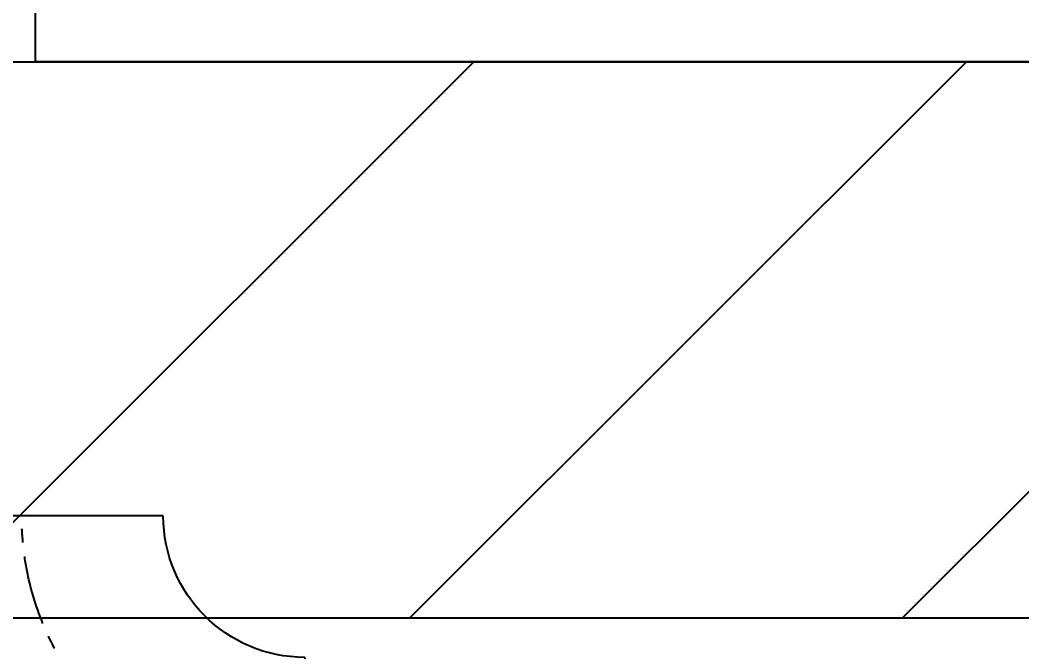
# Model space of a CAD drawing. Extents: x -181672 to 290600, y -29000 to 395522.
# Drawn here: x 490 to 2288, y 38665 to 39800 of the extents above; entities that cross this region are included whole.
import ezdxf

# ---------------------------------------------------------------- set-up
doc = ezdxf.new("R2010")
doc.units = 0
doc.header["$LTSCALE"] = 10
doc.linetypes.add('XFM7P20PCW$0$CENTER', pattern=[2, 1.25, -0.25, 0.25, -0.25])
doc.layers.add('XFM7P20PCW$0$M-CWTR-CENT', color=252, linetype='XFM7P20PCW$0$CENTER')
doc.layers.add('XFM7P20PCW$0$P-PCWR-20.7-P', color=252, linetype='Continuous')
doc.styles.add('XFM7P20PCW$0$Standard', font='txt.shx', dxfattribs={"bigfont": 'chineset.shx'})

# ---------------------------------------------------------------- blocks, each defined once
blk = doc.blocks.new('XFM7P20PCW$0$90h-20')
at = {"ltscale": 1000}
for p, q in [((4.36, 25.4), (4.36, 76.2)), ((29.76, 0), (80.56, 0))]:
    blk.add_line(p, q, dxfattribs=at)
for radius in [76.2, 25.4]:
    blk.add_arc((4.36, 0), radius, 0, 90, dxfattribs=at)
at = {"layer": 'XFM7P20PCW$0$M-CWTR-CENT'}
blk.add_arc((4.36, 0), 50.8, 0, 90, dxfattribs=at)
at = {"style": 'XFM7P20PCW$0$Standard'}
blk.add_text('SR', height=7.5, dxfattribs=at).set_placement((40.28, 35.92))
blk = doc.blocks.new('XFM7P20PCW')
at = {"layer": 'XFM7P20PCW$0$P-PCWR-20.7-P', "xscale": -10, "yscale": 10, "zscale": 10, "rotation": 90}
blk.add_blockref('XFM7P20PCW$0$90h-20', (1001.22671, 38953.31904), dxfattribs=at)
blk = doc.blocks.new('XFM7Q20PCW-200K')
h = blk.add_hatch()
h.set_pattern_fill('ANSI31', color=256, scale=5000)
h.set_pattern_definition([(45, (0.02, 413.7), (-441.942, 441.942), [])])
h.paths.add_polyline_path([(155.3, 39724.9), (14152.5, 39724.9), (14152.5, 38726), (155.3, 38726)])
for points in [[(518.1, 42679.9), (13750, 42679.9), (13750, 39724.9), (518.1, 39724.9)], [(155.3, 39724.9), (14152.5, 39724.9), (14152.5, 38726), (155.3, 38726)]]:
    blk.add_lwpolyline(points, close=True)

msp = doc.modelspace()

# ---------------------------------------------------------------- block references
for name in ['XFM7P20PCW', 'XFM7Q20PCW-200K']:
    msp.add_blockref(name, (0, 0))

doc.saveas('drawing.dxf')
